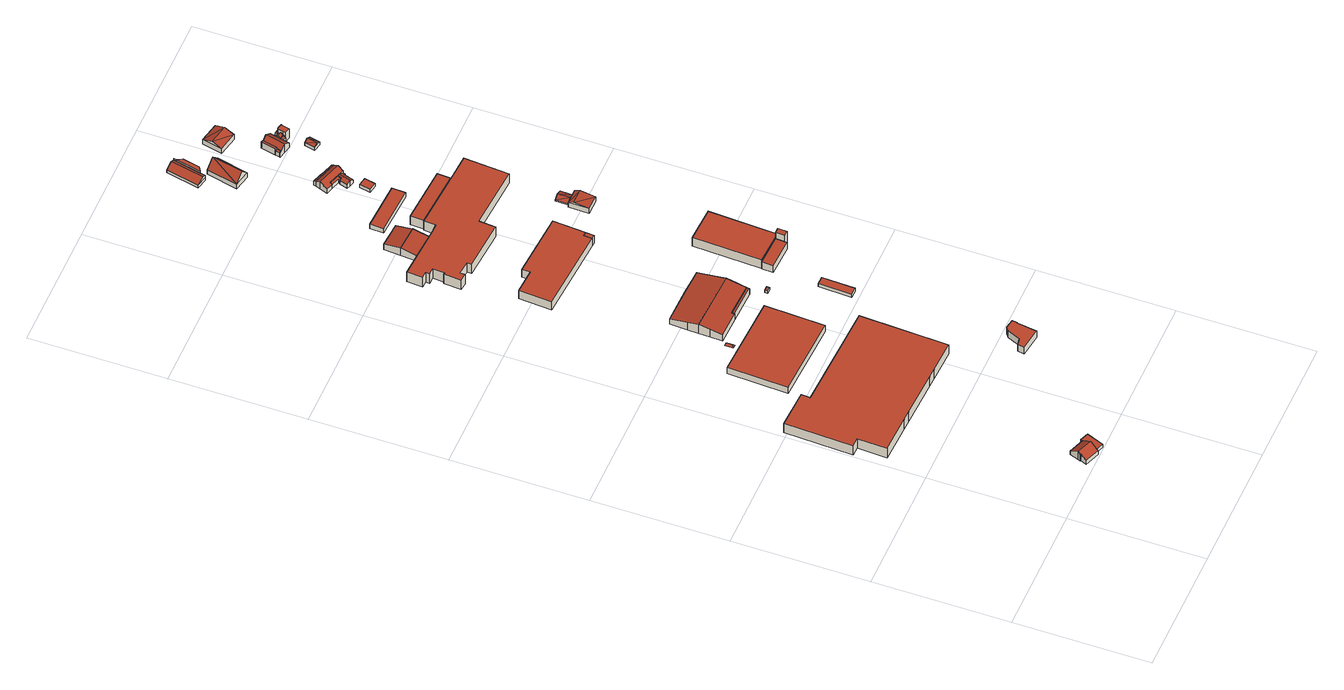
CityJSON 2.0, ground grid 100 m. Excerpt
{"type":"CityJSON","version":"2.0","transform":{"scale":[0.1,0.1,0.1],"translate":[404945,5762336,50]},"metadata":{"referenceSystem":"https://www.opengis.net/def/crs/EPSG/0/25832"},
"CityObjects":{
"building1":{"type":"Building","attributes":{"Gemeindeschluessel":"05515000","Geometrietyp2DReferenz":"3000","function":"31001_3200"},"address":[{"country":"Germany","locality":"Münster","thoroughfareNumber":"407","thoroughfareName":"Sprakeler Straße"}],"children":["building1-1","building1-2"]},
"building1-1":{"type":"BuildingPart","attributes":{"roofType":"1000","measuredHeight":3.35},"parents":["building1"],"geometry":[{"type":"Solid","lod":"2","boundaries":[[[[0,1,2,3]],[[4,5,1,0]],[[6,7,5,4]],[[3,2,8,9]],[[10,6,4,0,3,9]],[[1,5,7,11,8,2]],[[11,10,9,8]],[[7,6,10,11]]]],"semantics":{"surfaces":[{"type":"WallSurface"},{"type":"RoofSurface"},{"type":"GroundSurface"},{"type":"ClosureSurface"}],"values":[[0,0,0,0,1,2,3,3]]}}]},
"building1-2":{"type":"BuildingPart","attributes":{"roofType":"3100","measuredHeight":7.76},"parents":["building1"],"geometry":[{"type":"Solid","lod":"2","boundaries":[[[[12,13,14,15]],[[16,17,13,12]],[[18,19,17,16]],[[20,21,19,18]],[[22,9,8,21,20]],[[23,24,7,6,25]],[[15,14,24,23]],[[22,20,18,26]],[[16,12,15,23,25,26,18]],[[13,17,19,21,8,11,7,24,14]],[[9,22,26,10]],[[8,9,10,11]],[[6,10,26,25]],[[10,6,7,11]]]],"semantics":{"surfaces":[{"type":"WallSurface"},{"type":"RoofSurface"},{"type":"GroundSurface"},{"type":"ClosureSurface"}],"values":[[0,0,0,0,0,0,0,1,1,2,0,3,0,3]]}}]},
"building2":{"type":"Building","attributes":{"Gemeindeschluessel":"05515000","Geometrietyp2DReferenz":"3000","function":"31001_2000","roofType":"1000","measuredHeight":9.1},"address":[{"country":"Germany","locality":"Münster","thoroughfareNumber":"397","thoroughfareName":"Sprakeler Straße"}],"geometry":[{"type":"Solid","lod":"2","boundaries":[[[[27,28,29,30]],[[31,32,28,27]],[[33,34,32,31]],[[35,36,34,33]],[[37,38,36,35]],[[39,40,38,37]],[[41,42,40,39]],[[43,44,42,41]],[[45,46,44,43]],[[47,48,46,45]],[[49,50,48,47]],[[30,29,50,49]],[[47,45,43,41,39,37,35,33,31,27,30,49]],[[28,32,34,36,38,40,42,44,46,48,50,29]]]],"semantics":{"surfaces":[{"type":"WallSurface"},{"type":"RoofSurface"},{"type":"GroundSurface"}],"values":[[0,0,0,0,0,0,0,0,0,0,0,0,1,2]]}}]},
"building3":{"type":"Building","attributes":{"Gemeindeschluessel":"05515000","Geometrietyp2DReferenz":"3000","function":"31001_2000","roofType":"1000","measuredHeight":5.81},"address":[{"country":"Germany","locality":"Münster","thoroughfareNumber":"2d","thoroughfareName":"Coermühle"}],"geometry":[{"type":"Solid","lod":"2","boundaries":[[[[51,52,53,54]],[[55,56,52,51]],[[57,58,56,55]],[[54,53,58,57]],[[55,51,54,57]],[[52,56,58,53]]]],"semantics":{"surfaces":[{"type":"WallSurface"},{"type":"RoofSurface"},{"type":"GroundSurface"}],"values":[[0,0,0,0,1,2]]}}]},
"building4":{"type":"Building","attributes":{"Gemeindeschluessel":"05515000","Geometrietyp2DReferenz":"3000","function":"31001_2000","roofType":"5000","measuredHeight":1.75},"geometry":[{"type":"Solid","lod":"2","boundaries":[[[[59,60,61]],[[61,60,62,63]],[[62,64,63]],[[63,64,59,61]],[[62,60,59,64]]]],"semantics":{"surfaces":[{"type":"RoofSurface"},{"type":"GroundSurface"}],"values":[[0,0,0,0,1]]}}]},
"building5":{"type":"Building","attributes":{"Gemeindeschluessel":"05515000","Geometrietyp2DReferenz":"3000","function":"31001_2000","roofType":"1000","measuredHeight":6.38},"address":[{"country":"Germany","locality":"Münster","thoroughfareNumber":"4a","thoroughfareName":"Coermühle"}],"geometry":[{"type":"Solid","lod":"2","boundaries":[[[[65,66,67,68]],[[69,70,66,65]],[[71,72,70,69]],[[73,74,72,71]],[[75,76,74,73]],[[77,78,76,75]],[[79,80,78,77]],[[81,82,80,79]],[[68,67,82,81]],[[79,77,75,73,71,69,65,68,81]],[[66,70,72,74,76,78,80,82,67]]]],"semantics":{"surfaces":[{"type":"WallSurface"},{"type":"RoofSurface"},{"type":"GroundSurface"}],"values":[[0,0,0,0,0,0,0,0,0,1,2]]}}]},
"building6":{"type":"Building","attributes":{"Gemeindeschluessel":"05515000","Geometrietyp2DReferenz":"3000","function":"31001_2000","roofType":"3100","measuredHeight":8.72},"address":[{"country":"Germany","locality":"Münster","thoroughfareNumber":"2c","thoroughfareName":"Coermühle"}],"geometry":[{"type":"Solid","lod":"2","boundaries":[[[[83,84,85,86]],[[87,88,84,83]],[[89,90,88,87]],[[91,92,90,89]],[[93,94,92,91]],[[95,96,94,93]],[[97,98,96,95]],[[99,100,98,97]],[[101,102,100,99]],[[103,104,102,101]],[[105,106,104,103]],[[107,108,106,105]],[[109,110,108,107]],[[111,112,110,109]],[[113,114,112,111]],[[86,85,114,113]],[[107,105,103,101,99,97,95,109]],[[93,91,89,87,83,86,113,111,109,95]],[[84,88,90,92,94,96,98,100,102,104,106,108,110,112,114,85]]]],"semantics":{"surfaces":[{"type":"WallSurface"},{"type":"RoofSurface"},{"type":"GroundSurface"}],"values":[[0,0,0,0,0,0,0,0,0,0,0,0,0,0,0,0,1,1,2]]}}]},
"building7":{"type":"Building","attributes":{"Gemeindeschluessel":"05515000","Geometrietyp2DReferenz":"3000","function":"51009_1610","roofType":"2100","measuredHeight":6.27},"geometry":[{"type":"Solid","lod":"2","boundaries":[[[[115,85,84,116]],[[117,90,85,115]],[[118,88,90,117]],[[116,84,88,118]],[[117,115,116,118]],[[85,90,88,84]]]],"semantics":{"surfaces":[{"type":"WallSurface"},{"type":"RoofSurface"},{"type":"GroundSurface"}],"values":[[0,0,0,0,1,2]]}}]},
"building8":{"type":"Building","attributes":{"Gemeindeschluessel":"05515000","Geometrietyp2DReferenz":"3000","function":"31001_2500","roofType":"1000","measuredHeight":2.61},"address":[{"country":"Germany","locality":"Münster","thoroughfareNumber":"2e","thoroughfareName":"Coermühle"}],"geometry":[{"type":"Solid","lod":"2","boundaries":[[[[119,120,121,122]],[[123,124,120,119]],[[125,126,124,123]],[[122,121,126,125]],[[123,119,122,125]],[[120,124,126,121]]]],"semantics":{"surfaces":[{"type":"WallSurface"},{"type":"RoofSurface"},{"type":"GroundSurface"}],"values":[[0,0,0,0,1,2]]}}]},
"building9":{"type":"Building","attributes":{"Gemeindeschluessel":"05515000","Geometrietyp2DReferenz":"3000","function":"31001_2000","roofType":"1000","measuredHeight":3.06},"address":[{"country":"Germany","locality":"Münster","thoroughfareNumber":"6","thoroughfareName":"Coermühle"}],"geometry":[{"type":"Solid","lod":"2","boundaries":[[[[127,128,129,130]],[[131,132,128,127]],[[133,134,132,131]],[[130,129,134,133]],[[131,127,130,133]],[[128,132,134,129]]]],"semantics":{"surfaces":[{"type":"WallSurface"},{"type":"RoofSurface"},{"type":"GroundSurface"}],"values":[[0,0,0,0,1,2]]}}]},
"building10":{"type":"Building","attributes":{"Gemeindeschluessel":"05515000","Geometrietyp2DReferenz":"3000","function":"31001_2000","roofType":"1000","measuredHeight":7.49},"geometry":[{"type":"Solid","lod":"2","boundaries":[[[[135,136,137,138]],[[139,140,136,135]],[[141,142,140,139]],[[143,144,142,141]],[[145,146,144,143]],[[147,148,146,145]],[[149,150,148,147]],[[138,137,150,149]],[[147,145,143,141,139,135,138,149]],[[136,140,142,144,146,148,150,137]]]],"semantics":{"surfaces":[{"type":"WallSurface"},{"type":"RoofSurface"},{"type":"GroundSurface"}],"values":[[0,0,0,0,0,0,0,0,1,2]]}}]},
"building11":{"type":"Building","attributes":{"Gemeindeschluessel":"05515000","Geometrietyp2DReferenz":"3000","function":"31001_2000","roofType":"2100","measuredHeight":7.31},"geometry":[{"type":"Solid","lod":"2","boundaries":[[[[151,152,153,154]],[[155,156,152,151]],[[157,158,156,155]],[[159,160,158,157]],[[161,162,160,159]],[[154,153,162,161]],[[159,157,155,151,154,161]],[[152,156,158,160,162,153]]]],"semantics":{"surfaces":[{"type":"WallSurface"},{"type":"RoofSurface"},{"type":"GroundSurface"}],"values":[[0,0,0,0,0,0,1,2]]}}]},
"building12":{"type":"Building","attributes":{"Gemeindeschluessel":"05515000","Geometrietyp2DReferenz":"3000","function":"51009_1610","roofType":"2100","measuredHeight":7.58},"geometry":[{"type":"Solid","lod":"2","boundaries":[[[[161,163,164,165]],[[159,166,163,161]],[[167,168,166,159]],[[165,164,168,167]],[[159,161,165,167]],[[163,166,168,164]]]],"semantics":{"surfaces":[{"type":"WallSurface"},{"type":"RoofSurface"},{"type":"GroundSurface"}],"values":[[0,0,0,0,1,2]]}}]},
"building13":{"type":"Building","attributes":{"Gemeindeschluessel":"05515000","Geometrietyp2DReferenz":"3000","function":"51009_1610","roofType":"1000","measuredHeight":7.47},"geometry":[{"type":"Solid","lod":"2","boundaries":[[[[149,150,137,138]],[[147,148,150,149]],[[169,170,148,147]],[[138,137,170,169]],[[147,149,138,169]],[[150,148,170,137]]]],"semantics":{"surfaces":[{"type":"WallSurface"},{"type":"RoofSurface"},{"type":"GroundSurface"}],"values":[[0,0,0,0,1,2]]}}]},
"building14":{"type":"Building","attributes":{"Gemeindeschluessel":"05515000","Geometrietyp2DReferenz":"3000","function":"31001_2000","roofType":"1000","measuredHeight":9.07},"address":[{"country":"Germany","locality":"Münster","thoroughfareNumber":"1","thoroughfareName":"Coermühle"}],"geometry":[{"type":"Solid","lod":"2","boundaries":[[[[171,172,173,174]],[[175,176,172,171]],[[177,178,176,175]],[[179,180,178,177]],[[181,182,180,179]],[[183,184,182,181]],[[185,186,184,183]],[[187,188,186,185]],[[189,190,188,187]],[[191,192,190,189]],[[193,194,192,191]],[[195,196,194,193]],[[197,198,196,195]],[[199,200,198,197]],[[201,202,200,199]],[[203,204,202,201]],[[205,206,204,203]],[[207,208,206,205]],[[209,210,208,207]],[[211,212,210,209]],[[213,214,212,211]],[[215,216,214,213]],[[174,173,216,215]],[[213,211,209,207,205,203,201,199,197,195,193,191,189,187,185,183,181,179,177,175,171,174,215]],[[172,176,178,180,182,184,186,188,190,192,194,196,198,200,202,204,206,208,210,212,214,216,173]]]],"semantics":{"surfaces":[{"type":"WallSurface"},{"type":"RoofSurface"},{"type":"GroundSurface"}],"values":[[0,0,0,0,0,0,0,0,0,0,0,0,0,0,0,0,0,0,0,0,0,0,0,1,2]]}}]},
"building15":{"type":"Building","attributes":{"Gemeindeschluessel":"05515000","Geometrietyp2DReferenz":"3000","function":"31001_2000"},"address":[{"country":"Germany","locality":"Münster","thoroughfareNumber":"12","thoroughfareName":"Coermühle"}],"children":["building15-1","building15-2"]},
"building15-1":{"type":"BuildingPart","attributes":{"roofType":"1000","measuredHeight":6.6},"parents":["building15"],"geometry":[{"type":"Solid","lod":"2","boundaries":[[[[217,218,219,220]],[[221,222,218,217]],[[223,224,222,221]],[[225,226,224,223]],[[227,228,226,225]],[[220,219,229,230]],[[227,225,223,221,217,220,230]],[[218,222,224,226,228,229,219]],[[228,227,230,229]]]],"semantics":{"surfaces":[{"type":"WallSurface"},{"type":"RoofSurface"},{"type":"GroundSurface"},{"type":"ClosureSurface"}],"values":[[0,0,0,0,0,0,1,2,3]]}}]},
"building15-2":{"type":"BuildingPart","attributes":{"roofType":"1000","measuredHeight":8.14},"parents":["building15"],"geometry":[{"type":"Solid","lod":"2","boundaries":[[[[231,230,229,232,233]],[[234,235,228,227,236]],[[237,238,235,234]],[[233,232,238,237]],[[234,236,231,233,237]],[[229,228,235,238,232]],[[230,231,236,227]],[[228,229,230,227]]]],"semantics":{"surfaces":[{"type":"WallSurface"},{"type":"RoofSurface"},{"type":"GroundSurface"},{"type":"ClosureSurface"}],"values":[[0,0,0,0,1,2,0,3]]}}]},
"building16":{"type":"Building","attributes":{"Gemeindeschluessel":"05515000","Geometrietyp2DReferenz":"3000","function":"51009_1610","roofType":"1000","measuredHeight":12.6},"geometry":[{"type":"Solid","lod":"2","boundaries":[[[[239,240,241,242]],[[243,244,240,239]],[[245,246,244,243]],[[247,248,246,245]],[[242,241,248,247]],[[245,243,239,242,247]],[[240,244,246,248,241]]]],"semantics":{"surfaces":[{"type":"WallSurface"},{"type":"RoofSurface"},{"type":"GroundSurface"}],"values":[[0,0,0,0,0,1,2]]}}]},
"building17":{"type":"Building","attributes":{"Gemeindeschluessel":"05515000","Geometrietyp2DReferenz":"3000","function":"31001_2000","roofType":"1000","measuredHeight":4.2},"geometry":[{"type":"Solid","lod":"2","boundaries":[[[[249,250,251,252]],[[253,254,250,249]],[[255,256,254,253]],[[252,251,256,255]],[[253,249,252,255]],[[250,254,256,251]]]],"semantics":{"surfaces":[{"type":"WallSurface"},{"type":"RoofSurface"},{"type":"GroundSurface"}],"values":[[0,0,0,0,1,2]]}}]},
"building18":{"type":"Building","attributes":{"Gemeindeschluessel":"05515000","Geometrietyp2DReferenz":"3000","function":"51009_1610","roofType":"1000","measuredHeight":8.58},"geometry":[{"type":"Solid","lod":"2","boundaries":[[[[257,258,259,260]],[[261,262,258,257]],[[263,264,262,261]],[[260,259,264,263]],[[261,257,260,263]],[[258,262,264,259]]]],"semantics":{"surfaces":[{"type":"WallSurface"},{"type":"RoofSurface"},{"type":"GroundSurface"}],"values":[[0,0,0,0,1,2]]}}]},
"building19":{"type":"Building","attributes":{"Gemeindeschluessel":"05515000","Geometrietyp2DReferenz":"3000","function":"31001_2000","roofType":"5000","measuredHeight":6.19},"geometry":[{"type":"Solid","lod":"2","boundaries":[[[[265,266,267,268]],[[269,270,266,265]],[[271,272,270,269]],[[268,267,272,271]],[[269,273,274]],[[274,271,269]],[[273,265,268]],[[268,274,273]],[[265,273,269]],[[271,274,268]],[[266,270,272,267]]]],"semantics":{"surfaces":[{"type":"WallSurface"},{"type":"RoofSurface"},{"type":"GroundSurface"}],"values":[[0,0,0,0,1,1,1,1,0,0,2]]}}]},
"building20":{"type":"Building","attributes":{"Gemeindeschluessel":"05515000","Geometrietyp2DReferenz":"3000","function":"51009_1611","roofType":"1000","measuredHeight":3.11},"geometry":[{"type":"Solid","lod":"2","boundaries":[[[[275,276,277,278]],[[279,280,276,275]],[[281,282,280,279]],[[278,277,282,281]],[[279,275,278,281]],[[276,280,282,277]]]],"semantics":{"surfaces":[{"type":"WallSurface"},{"type":"RoofSurface"},{"type":"GroundSurface"}],"values":[[0,0,0,0,1,2]]}}]},
"building21":{"type":"Building","attributes":{"Gemeindeschluessel":"05515000","Geometrietyp2DReferenz":"3000","function":"51009_1610","roofType":"2100","measuredHeight":4.39},"geometry":[{"type":"Solid","lod":"2","boundaries":[[[[283,284,285,286]],[[287,288,284,283]],[[289,290,288,287]],[[291,292,290,289]],[[293,294,292,291]],[[295,296,294,293]],[[286,285,296,295]],[[293,291,289,287,283,286,295]],[[284,288,290,292,294,296,285]]]],"semantics":{"surfaces":[{"type":"WallSurface"},{"type":"RoofSurface"},{"type":"GroundSurface"}],"values":[[0,0,0,0,0,0,0,1,2]]}}]},
"building22":{"type":"Building","attributes":{"Gemeindeschluessel":"05515000","Geometrietyp2DReferenz":"3000","function":"31001_2700"},"children":["building22-1","building22-2"]},
"building22-1":{"type":"BuildingPart","attributes":{"roofType":"3100","measuredHeight":5.86},"parents":["building22"],"geometry":[{"type":"Solid","lod":"2","boundaries":[[[[297,298,299,300]],[[301,302,303,304]],[[305,306,302,301]],[[300,299,306,305]],[[307,308,300,305]],[[309,308,307,310,311]],[[310,307,305,301]],[[311,310,301,304]],[[308,309,297,300]],[[298,303,302,306,299]],[[298,297,304,303]],[[309,311,304,297]]]],"semantics":{"surfaces":[{"type":"WallSurface"},{"type":"RoofSurface"},{"type":"GroundSurface"},{"type":"ClosureSurface"}],"values":[[0,0,0,0,1,1,0,0,0,2,3,3]]}}]},
"building22-2":{"type":"BuildingPart","attributes":{"roofType":"9999","measuredHeight":6.14},"parents":["building22"],"geometry":[{"type":"Solid","lod":"2","boundaries":[[[[312,313,314,315,316,317]],[[315,318,298,297,309,316]],[[314,319,318,315]],[[313,320,319,314]],[[312,321,320,313]],[[317,311,304,303,321,312]],[[311,317,316,309]],[[298,303,304,297]],[[304,311,309,297]],[[318,319,320,321,303,298]]]],"semantics":{"surfaces":[{"type":"RoofSurface"},{"type":"WallSurface"},{"type":"GroundSurface"}],"values":[[0,1,1,1,1,1,1,1,1,2]]}}]},
"building23":{"type":"Building","attributes":{"Gemeindeschluessel":"05515000","Geometrietyp2DReferenz":"3000","function":"31001_2460","roofType":"3100","measuredHeight":3.56},"geometry":[{"type":"Solid","lod":"2","boundaries":[[[[322,323,324,325]],[[326,327,323,322]],[[328,329,327,326]],[[325,324,329,328]],[[322,330,326]],[[328,331,325]],[[331,330,322]],[[322,325,331]],[[328,326,330]],[[330,331,328]],[[323,327,329,324]]]],"semantics":{"surfaces":[{"type":"WallSurface"},{"type":"RoofSurface"},{"type":"GroundSurface"}],"values":[[0,0,0,0,0,0,1,1,1,1,2]]}}]},
"building24":{"type":"Building","attributes":{"Gemeindeschluessel":"05515000","Geometrietyp2DReferenz":"3000","function":"31001_1000"},"address":[{"country":"Germany","locality":"Münster","thoroughfareNumber":"353","thoroughfareName":"Sprakeler Straße"}],"children":["building24-1","building24-2","building24-3","building24-4"]},
"building24-1":{"type":"BuildingPart","attributes":{"roofType":"3100","measuredHeight":5.1},"parents":["building24"],"geometry":[{"type":"Solid","lod":"2","boundaries":[[[[332,333,334,335]],[[336,337,338,339]],[[340,341,337,336]],[[342,343,341,340]],[[344,345,343,342]],[[346,347,345,344]],[[348,349,347,346]],[[335,334,349,348]],[[342,340,336,339,350,351,344]],[[352,332,335,348,346,344,351]],[[333,353,338,337,341,343,345,347,349,334]],[[352,351,354]],[[333,332,352,354,353]],[[354,351,350]],[[354,350,339,338,353]]]],"semantics":{"surfaces":[{"type":"WallSurface"},{"type":"RoofSurface"},{"type":"GroundSurface"},{"type":"ClosureSurface"}],"values":[[0,0,0,0,0,0,0,0,1,1,2,0,3,0,3]]}}]},
"building24-2":{"type":"BuildingPart","attributes":{"roofType":"2100","measuredHeight":4.79},"parents":["building24"],"geometry":[{"type":"Solid","lod":"2","boundaries":[[[[355,356,357,358,359]],[[360,361,362,363,364]],[[359,358,361,360]],[[364,355,359,360]],[[357,362,361,358]],[[356,355,364,363]],[[362,357,356,363]]]],"semantics":{"surfaces":[{"type":"WallSurface"},{"type":"RoofSurface"},{"type":"GroundSurface"},{"type":"ClosureSurface"}],"values":[[0,0,0,1,2,0,3]]}}]},
"building24-3":{"type":"BuildingPart","attributes":{"roofType":"2100","measuredHeight":4.78},"parents":["building24"],"geometry":[{"type":"Solid","lod":"2","boundaries":[[[[365,366,367,368,369]],[[370,371,366,365]],[[372,373,374,371,370]],[[370,365,369,372]],[[366,371,374,367]],[[373,372,369,368]],[[367,374,373,368]]]],"semantics":{"surfaces":[{"type":"WallSurface"},{"type":"RoofSurface"},{"type":"GroundSurface"},{"type":"ClosureSurface"}],"values":[[0,0,0,1,2,0,3]]}}]},
"building24-4":{"type":"BuildingPart","attributes":{"roofType":"3100","measuredHeight":7.17},"parents":["building24"],"geometry":[{"type":"Solid","lod":"2","boundaries":[[[[375,376,357,356]],[[377,339,338,376,375]],[[378,379,333,332,380]],[[381,382,379,378]],[[383,384,382,381]],[[385,386,384,383]],[[387,388,386,385]],[[368,367,388,387]],[[363,362,374,373]],[[385,383,381,378,380,352,354,350,377,375,387]],[[356,363,373,368,387,375]],[[357,376,338,353,333,379,382,384,386,388,367,374,362]],[[362,363,356,357]],[[339,377,350]],[[352,380,332]],[[353,354,352,332,333]],[[338,339,350,354,353]],[[374,367,368,373]]]],"semantics":{"surfaces":[{"type":"WallSurface"},{"type":"RoofSurface"},{"type":"GroundSurface"},{"type":"ClosureSurface"}],"values":[[0,0,0,0,0,0,0,0,0,1,1,2,3,0,0,3,3,3]]}}]},
"building25":{"type":"Building","attributes":{"Gemeindeschluessel":"05515000","Geometrietyp2DReferenz":"3000","function":"31001_1000","roofType":"3100","measuredHeight":11.21},"address":[{"country":"Germany","locality":"Münster","thoroughfareNumber":"351a","thoroughfareName":"Sprakeler Straße"}],"geometry":[{"type":"Solid","lod":"2","boundaries":[[[[389,390,391,392]],[[393,394,390,389]],[[395,396,394,393]],[[392,391,396,395]],[[389,397,393]],[[395,398,392]],[[397,389,392]],[[392,398,397]],[[393,397,398]],[[398,395,393]],[[390,394,396,391]]]],"semantics":{"surfaces":[{"type":"WallSurface"},{"type":"RoofSurface"},{"type":"GroundSurface"}],"values":[[0,0,0,0,0,0,1,1,1,1,2]]}}]},
"building26":{"type":"Building","attributes":{"Gemeindeschluessel":"05515000","Geometrietyp2DReferenz":"3000","function":"51009_1610","roofType":"2100","measuredHeight":4.66},"geometry":[{"type":"Solid","lod":"2","boundaries":[[[[364,399,400,360]],[[372,401,399,364]],[[370,402,401,372]],[[360,400,402,370]],[[372,364,360,370]],[[399,401,402,400]]]],"semantics":{"surfaces":[{"type":"WallSurface"},{"type":"RoofSurface"},{"type":"GroundSurface"}],"values":[[0,0,0,0,1,2]]}}]},
"building27":{"type":"Building","attributes":{"Gemeindeschluessel":"05515000","Geometrietyp2DReferenz":"3000","function":"51009_1610","roofType":"2100","measuredHeight":4.99},"geometry":[{"type":"Solid","lod":"2","boundaries":[[[[403,404,405,406]],[[407,408,404,403]],[[409,410,408,407]],[[406,405,410,409]],[[407,403,406,409]],[[404,408,410,405]]]],"semantics":{"surfaces":[{"type":"WallSurface"},{"type":"RoofSurface"},{"type":"GroundSurface"}],"values":[[0,0,0,0,1,2]]}}]},
"building28":{"type":"Building","attributes":{"Gemeindeschluessel":"05515000","Geometrietyp2DReferenz":"3000","function":"31001_1000"},"address":[{"country":"Germany","locality":"Münster","thoroughfareNumber":"351b","thoroughfareName":"Sprakeler Straße"}],"children":["building28-1","building28-2","building28-3"]},
"building28-1":{"type":"BuildingPart","attributes":{"roofType":"3100","measuredHeight":6.6},"parents":["building28"],"geometry":[{"type":"Solid","lod":"2","boundaries":[[[[411,412,413,414]],[[415,416,412,411]],[[417,418,419,420,421]],[[414,413,418,417]],[[415,422,415,411,414,423]],[[417,421,423,414]],[[412,416,424,416,425,419,418,413]],[[422,424,416,415]],[[426,415,423,427]],[[415,426,416,424,422]],[[416,426,427,425]],[[420,427,423,421]],[[419,425,427,420]]]],"semantics":{"surfaces":[{"type":"WallSurface"},{"type":"RoofSurface"},{"type":"GroundSurface"},{"type":"ClosureSurface"}],"values":[[0,0,0,0,1,1,2,3,0,3,3,0,3]]}}]},
"building28-2":{"type":"BuildingPart","attributes":{"roofType":"3100","measuredHeight":8.34},"parents":["building28"],"geometry":[{"type":"Solid","lod":"2","boundaries":[[[[428,429,424,422,430]],[[431,432,429,428]],[[433,434,432,431]],[[435,436,434,433]],[[437,438,436,435]],[[439,440,438,437]],[[441,442,443,444]],[[445,446,442,441]],[[420,419,446,445]],[[444,439,437,435,433,431,441]],[[428,430,447,426,427,420,445,441,431]],[[429,432,434,436,438,440,443,442,446,419,425,416,424]],[[440,439,444,443]],[[422,447,430]],[[422,424,416,426,447]],[[416,425,427,426]],[[425,419,420,427]]]],"semantics":{"surfaces":[{"type":"WallSurface"},{"type":"RoofSurface"},{"type":"GroundSurface"},{"type":"ClosureSurface"}],"values":[[0,0,0,0,0,0,0,0,0,1,1,2,3,0,3,3,3]]}}]},
"building28-3":{"type":"BuildingPart","attributes":{"roofType":"2100","measuredHeight":6.21},"parents":["building28"],"geometry":[{"type":"Solid","lod":"2","boundaries":[[[[448,444,443,449,450]],[[451,452,440,439,453]],[[450,449,452,451]],[[453,448,450,451]],[[443,440,452,449]],[[444,448,453,439]],[[440,443,444,439]]]],"semantics":{"surfaces":[{"type":"WallSurface"},{"type":"RoofSurface"},{"type":"GroundSurface"},{"type":"ClosureSurface"}],"values":[[0,0,0,1,2,0,3]]}}]},
"building29":{"type":"Building","attributes":{"Gemeindeschluessel":"05515000","Geometrietyp2DReferenz":"3000","function":"31001_2700","roofType":"3100","measuredHeight":7.32},"geometry":[{"type":"Solid","lod":"2","boundaries":[[[[454,455,456,457]],[[458,459,455,454]],[[460,461,459,458]],[[457,456,461,460]],[[454,462,458]],[[460,463,457]],[[457,463,462]],[[462,454,457]],[[463,460,458]],[[458,462,463]],[[455,459,461,456]]]],"semantics":{"surfaces":[{"type":"WallSurface"},{"type":"RoofSurface"},{"type":"GroundSurface"}],"values":[[0,0,0,0,0,0,1,1,1,1,2]]}}]},
"building30":{"type":"Building","attributes":{"Gemeindeschluessel":"05515000","Geometrietyp2DReferenz":"3000","function":"31001_2460","roofType":"3100","measuredHeight":4.63},"geometry":[{"type":"Solid","lod":"2","boundaries":[[[[464,465,466,467]],[[468,469,465,464]],[[470,471,469,468]],[[467,466,471,470]],[[464,472,468]],[[470,473,467]],[[473,472,464]],[[464,467,473]],[[470,468,472]],[[472,473,470]],[[465,469,471,466]]]],"semantics":{"surfaces":[{"type":"WallSurface"},{"type":"RoofSurface"},{"type":"GroundSurface"}],"values":[[0,0,0,0,0,0,1,1,1,1,2]]}}]},
"building31":{"type":"Building","attributes":{"Gemeindeschluessel":"05515000","Geometrietyp2DReferenz":"3000","function":"51009_1610","roofType":"2100","measuredHeight":5.29},"geometry":[{"type":"Solid","lod":"2","boundaries":[[[[474,475,476,477]],[[478,479,475,474]],[[480,481,479,478]],[[477,476,481,480]],[[478,474,477,480]],[[475,479,481,476]]]],"semantics":{"surfaces":[{"type":"WallSurface"},{"type":"RoofSurface"},{"type":"GroundSurface"}],"values":[[0,0,0,0,1,2]]}}]},
"building32":{"type":"Building","attributes":{"Gemeindeschluessel":"05515000","Geometrietyp2DReferenz":"3000","function":"31001_1000","roofType":"9999","measuredHeight":9},"geometry":[{"type":"Solid","lod":"2","boundaries":[[[[482,483,484,485,486,487,488,489]],[[487,490,491,488]],[[486,492,490,487]],[[485,493,492,486]],[[484,494,493,485]],[[483,495,494,484]],[[482,496,495,483]],[[489,497,496,482]],[[488,491,497,489]],[[490,492,493,494,495,496,497,491]]]],"semantics":{"surfaces":[{"type":"RoofSurface"},{"type":"WallSurface"},{"type":"GroundSurface"}],"values":[[0,1,1,1,1,1,1,1,1,2]]}}]},
"building33":{"type":"Building","attributes":{"Gemeindeschluessel":"05515000","Geometrietyp2DReferenz":"3000","function":"51009_1610","roofType":"2100","measuredHeight":2.96},"geometry":[{"type":"Solid","lod":"2","boundaries":[[[[498,499,500,501]],[[502,503,499,498]],[[504,505,503,502]],[[506,507,505,504]],[[508,509,507,506]],[[501,500,509,508]],[[506,504,502,498,501,508]],[[499,503,505,507,509,500]]]],"semantics":{"surfaces":[{"type":"WallSurface"},{"type":"RoofSurface"},{"type":"GroundSurface"}],"values":[[0,0,0,0,0,0,1,2]]}}]}
},
"vertices":[
[721,132,52],[721,132,19],[659,156,19],[659,156,52],[672,4,52],[672,4,19],[610,28,52],[610,28,19],[652,139,19],[652,139,52],[627,74,52],[627,74,19],
[511,98,85],[511,98,19],[494,52,19],[494,52,55],[506,101,85],[506,101,19],[513,118,97],[513,118,19],[538,182,55],[538,182,19],[652,139,55],[603,10,55],[603,10,19],[610,28,67],[627,74,97],
[70,1516,117],[70,1516,26],[61,1300,26],[61,1300,117],[3,1518,117],[3,1518,26],[23,2018,117],[23,2018,26],[306,2007,117],[306,2007,26],[303,1939,117],[303,1939,26],[1104,1906,117],[1104,1906,26],[1077,1257,117],[1077,1257,26],[837,1267,117],[837,1267,26],[764,1270,117],[764,1270,26],[419,1285,117],[419,1285,26],[344,1288,117],[344,1288,26],
[380,2562,83],[380,2562,25],[362,2120,25],[362,2120,83],[989,2535,83],[989,2535,25],[970,2093,83],[970,2093,25],
[613,2607,19],[638,2606,19],[626,2619,36],[640,2670,19],[627,2657,36],[615,2670,19],
[1261,794,88],[1261,794,24],[1427,768,24],[1427,768,88],[1269,843,88],[1269,843,24],[1320,851,88],[1320,851,24],[1360,947,88],[1360,947,24],[1391,967,88],[1391,967,24],[1458,956,88],[1458,956,24],[1452,916,88],[1452,916,24],[1449,916,88],[1449,916,24],
[1095,2702,81],[1095,2702,20],[1095,2683,20],[1095,2683,77],[851,2711,81],[851,2711,20],[850,2691,77],[850,2691,20],[647,2698,77],[647,2698,20],[650,2788,93],[650,2788,20],[652,2868,107],[652,2868,20],[655,2949,93],[655,2949,20],[660,3080,70],[660,3080,20],[920,3072,70],[920,3072,20],[1062,3066,70],[1062,3066,20],[1112,3064,70],[1112,3064,20],[1107,2933,93],[1107,2933,20],[1104,2852,107],[1104,2852,20],[1101,2772,93],[1101,2772,20],[1098,2682,77],[1098,2682,20],
[1095,2683,82],[1095,2702,83],[850,2691,82],[851,2711,83],
[1148,2573,49],[1148,2573,23],[1180,2572,23],[1180,2572,49],[1149,2593,49],[1149,2593,23],[1181,2592,49],[1181,2592,23],
[1313,2040,59],[1313,2040,28],[1373,2037,28],[1373,2037,59],[1323,2283,59],[1323,2283,28],[1383,2280,59],[1383,2280,28],
[502,3856,85],[502,3856,10],[1133,3813,10],[1133,3813,85],[519,4098,85],[519,4098,10],[701,4086,85],[701,4086,10],[705,4147,85],[705,4147,10],[1184,4115,85],[1184,4115,10],[1167,3874,85],[1167,3874,10],[1137,3876,85],[1137,3876,10],
[736,4812,106],[736,4812,55],[744,4939,55],[744,4939,128],[546,4824,105],[546,4824,55],[554,4951,128],[554,4951,55],[556,4951,128],[556,4951,55],[742,4939,128],[742,4939,55],
[742,4939,52],[749,5062,52],[749,5062,106],[556,4951,52],[564,5074,106],[564,5074,52],
[1163,3811,85],[1163,3811,10],
[412,4717,124],[412,4717,33],[410,4688,33],[410,4688,124],[364,4720,124],[364,4720,33],[371,4834,124],[371,4834,33],[546,4824,124],[546,4824,33],[736,4812,124],[736,4812,33],[792,4809,124],[792,4809,33],[792,4810,124],[792,4810,33],[833,4808,124],[833,4808,33],[839,4897,124],[839,4897,33],[1256,4869,124],[1256,4869,33],[1461,4855,124],[1461,4855,33],[1439,4523,124],[1439,4523,33],[971,4555,124],[971,4555,33],[962,4434,124],[962,4434,33],[592,4460,124],[592,4460,33],[594,4494,124],[594,4494,33],[494,4502,124],[494,4502,33],[492,4467,124],[492,4467,33],[434,4471,124],[434,4471,33],[443,4599,124],[443,4599,33],[455,4598,124],[455,4598,33],[461,4685,124],[461,4685,33],
[1569,2598,85],[1569,2598,19],[1570,2616,19],[1570,2616,85],[1340,2608,85],[1340,2608,19],[1344,2690,85],[1344,2690,19],[1346,2690,85],[1346,2690,19],[1347,2693,85],[1347,2693,19],[1573,2683,19],[1573,2683,85],
[1573,2683,100],[1604,2682,19],[1604,2682,100],[1368,3194,100],[1368,3194,19],[1347,2693,100],[1626,3183,100],[1626,3183,19],
[1573,2683,147],[1573,2683,21],[1570,2616,21],[1570,2616,147],[1604,2682,147],[1604,2682,21],[1612,2681,147],[1612,2681,21],[1609,2615,147],[1609,2615,21],
[716,5232,84],[716,5232,42],[711,5131,42],[711,5131,84],[1071,5214,84],[1071,5214,42],[1066,5114,84],[1066,5114,42],
[845,4994,130],[845,4994,44],[839,4897,44],[839,4897,130],[1262,4967,130],[1262,4967,44],[1256,4869,130],[1256,4869,44],
[1517,4090,54],[1517,4090,6],[1402,4091,6],[1402,4091,54],[1515,3939,54],[1515,3939,6],[1400,3941,54],[1400,3941,6],[1517,4050,68],[1402,4052,68],
[1021,5349,69],[1021,5349,38],[1082,5337,38],[1082,5337,69],[1037,5431,69],[1037,5431,38],[1098,5419,69],[1098,5419,38],
[1029,5593,83],[1029,5593,39],[968,5613,39],[968,5613,83],[1046,5587,83],[1046,5587,39],[1038,5560,66],[1038,5560,39],[1021,5565,66],[1021,5565,39],[1024,5577,73],[1024,5577,39],[963,5597,73],[963,5597,39],
[783,6654,56],[783,6654,32],[701,6671,32],[701,6671,56],[730,6407,56],[730,6407,32],[738,6447,32],[738,6447,56],[648,6425,56],[648,6425,32],[704,6413,90],[757,6659,90],[783,6654,78],[730,6407,78],[738,6447,78],
[776,6468,93],[802,6594,93],[781,6633,93],[785,6653,93],[783,6654,93],[738,6447,93],[785,6653,32],[781,6633,32],[802,6594,32],[776,6468,32],
[1404,4183,39],[1404,4183,27],[1402,4091,27],[1402,4091,39],[1491,4182,39],[1491,4182,27],[1489,4090,39],[1489,4090,27],[1441,4182,62],[1440,4091,62],
[1046,5587,81],[1046,5587,37],[1038,5560,37],[1038,5560,81],[1091,5555,65],[1091,5555,37],[1096,5571,37],[1096,5571,65],[1082,5558,71],[1082,5558,37],[1058,5484,71],[1058,5484,37],[1029,5493,88],[1029,5493,37],[1000,5503,71],[1000,5503,37],[1021,5565,71],[1021,5565,37],[1065,5581,84],[1058,5583,88],[1052,5585,84],[1058,5583,37],[1058,5583,84],
[1122,5649,85],[1122,5649,84],[1122,5649,37],[1127,5664,37],[1127,5664,75],[1051,5689,75],[1051,5689,37],[1046,5673,37],[1046,5673,84],[1046,5673,85],
[947,5723,75],[947,5723,37],[942,5707,37],[942,5707,84],[942,5707,85],[1014,5701,75],[1014,5701,37],[1009,5685,85],[1009,5685,84],[1009,5685,37],
[1109,5610,109],[1109,5610,37],[1096,5571,84],[1029,5593,84],[1029,5593,37],[1046,5587,84],[968,5613,84],[968,5613,37],[963,5597,74],[963,5597,37],[911,5613,74],[911,5613,37],[929,5668,109],[929,5668,37],
[782,6415,78],[782,6415,36],[730,6184,36],[730,6184,78],[906,6387,78],[906,6387,36],[853,6156,78],[853,6156,36],[844,6401,148],[792,6170,148],
[1046,5673,39],[1051,5689,39],[1009,5685,39],[1014,5701,39],
[1099,6022,77],[1099,6022,39],[1112,6019,39],[1112,6019,89],[1106,6056,77],[1106,6056,39],[1120,6053,89],[1120,6053,39],
[1245,6053,86],[1245,6053,38],[1250,6074,38],[1250,6074,104],[1216,6060,86],[1216,6060,38],[1255,6094,86],[1255,6094,38],[1225,6101,38],[1225,6101,83],[1225,6101,86],[1212,6041,70],[1221,6080,104],[1212,6041,38],[1221,6080,38],[1216,6060,83],[1221,6080,83],
[1202,5994,83],[1202,5994,38],[1212,6041,83],[1150,6006,122],[1150,6006,38],[1098,6017,69],[1098,6017,38],[1099,6022,69],[1099,6022,38],[1112,6019,83],[1112,6019,38],[1120,6053,83],[1120,6053,38],[1182,6153,122],[1182,6153,38],[1144,6162,38],[1144,6162,83],[1234,6142,83],[1234,6142,38],[1215,6055,83],
[1144,6162,100],[1130,6165,38],[1130,6165,95],[1106,6056,95],[1106,6056,38],[1120,6053,100],
[991,6394,81],[991,6394,35],[1139,6362,35],[1139,6362,81],[1023,6542,81],[1023,6542,35],[1171,6509,81],[1171,6509,35],[1007,6468,108],[1155,6435,108],
[1256,5906,65],[1256,5906,36],[1239,5828,36],[1239,5828,65],[1315,5894,65],[1315,5894,36],[1298,5815,65],[1298,5815,36],[1285,5900,83],[1268,5822,83],
[1216,6060,91],[1216,6060,39],[1212,6041,39],[1212,6041,75],[1245,6053,91],[1245,6053,39],[1241,6034,75],[1241,6034,39],
[1245,6053,127],[1241,6034,127],[1282,6025,127],[1294,6081,127],[1296,6090,127],[1265,6097,127],[1256,6099,127],[1255,6094,127],[1265,6097,37],[1256,6099,37],[1296,6090,37],[1294,6081,37],[1282,6025,37],[1241,6034,37],[1245,6053,37],[1255,6094,37],
[1270,6123,58],[1270,6123,36],[1265,6097,36],[1265,6097,63],[1317,6115,58],[1317,6115,36],[1310,6078,65],[1310,6078,36],[1294,6081,65],[1294,6081,36],[1296,6090,63],[1296,6090,36]
]}
